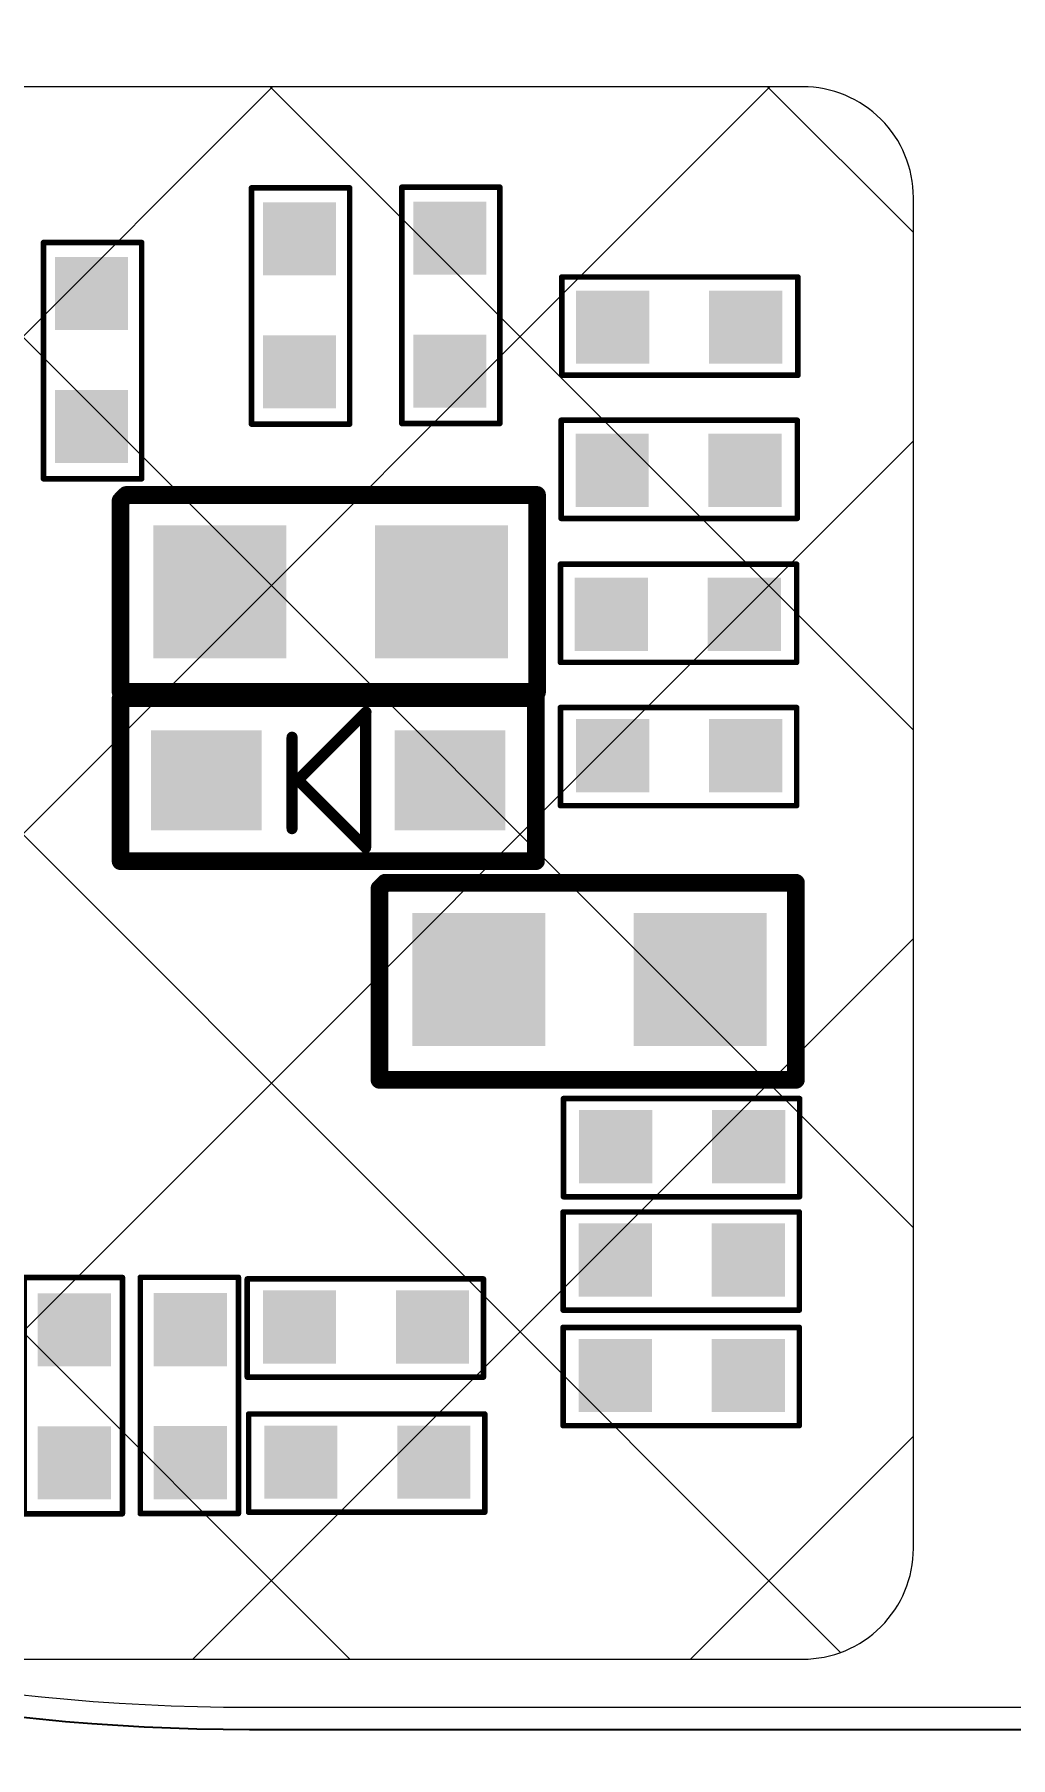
# Model space of a CAD drawing. Header units: millimetres. Extents: x 1167 to 2098, y -78 to 499.
# Drawn here: x 2045.08 to 2049.48, y 286.68 to 294.45 of the extents above; entities that cross this region are included whole.
import ezdxf
from ezdxf.lldxf.tags import DXFTag

# ---------------------------------------------------------------- set-up
doc = ezdxf.new("R2010")
doc.units = ezdxf.units.MM
doc.layers.get('0').update_dxf_attribs({"lineweight": 5})
doc.layers.get('Defpoints').update_dxf_attribs({"lineweight": 5})
for name, color, linetype, lineweight in [('cover lens', 6, 'Continuous', 25), ('DIM', 3, 'Continuous', 5), ('ITO', 2, 'Continuous', 5), ('MFPC', 50, 'Continuous', 5)]:
    doc.layers.add(name, color=color, linetype=linetype, lineweight=lineweight)
for name, color, linetype in [('TOPLAYER', 1, 'Continuous'), ('TOPOVERLAY', 2, 'Continuous'), ('TOPPASTE', 8, 'Continuous'), ('TOPSOLDER', 216, 'Continuous')]:
    doc.layers.add(name, color=color, linetype=linetype)
doc.styles.add('RD', font='ROMAND.shx', dxfattribs={"width": 0.8})
tags = doc.linetypes.add('CENTER', pattern=[0.6, 0.375, -0.075, 0.075, -0.075]).pattern_tags.tags
tags[10:11] = [DXFTag(74, 4), DXFTag(75, 0), DXFTag(340, '0'), DXFTag(46, 1.0), DXFTag(50, 0.0), DXFTag(44, 0.0), DXFTag(45, 0.0)]
tags[8:9] = [DXFTag(74, 4), DXFTag(75, 0), DXFTag(340, '0'), DXFTag(46, 1.0), DXFTag(50, 0.0), DXFTag(44, 0.0), DXFTag(45, 0.0)]
tags[6:7] = [DXFTag(74, 4), DXFTag(75, 0), DXFTag(340, '0'), DXFTag(46, 1.0), DXFTag(50, 0.0), DXFTag(44, 0.0), DXFTag(45, 0.0)]
tags[4:5] = [DXFTag(74, 4), DXFTag(75, 0), DXFTag(340, '0'), DXFTag(46, 1.0), DXFTag(50, 0.0), DXFTag(44, 0.0), DXFTag(45, 0.0)]
doc.dimstyles.new('DIM', dxfattribs={"dimtxt": 1.5, "dimasz": 0.8, "dimexe": 0, "dimexo": 0.5, "dimgap": 0.11, "dimtad": 0, "dimzin": 1, "dimdsep": 46, "dimtxsty": 'RD', "dimcen": 0, "dimclrd": 256, "dimclre": 256, "dimclrt": 256, "dimadec": 0, "dimazin": 0, "dimtm": 1e-09, "dimtfac": 1, "dimtofl": 0, "dimtmove": 0, "dimatfit": 3, "dimfxl": 1, "dimlwe": -1, "dimarcsym": 0})

# ---------------------------------------------------------------- blocks, each defined once
blk = doc.blocks.new('R200N1K-001-PNL-V01-C')
at = {"layer": 'ITO', "color": 1, "linetype": 'CENTER', "lineweight": 0}
blk.add_lwpolyline([(477.6198, 308.9963, -0.414214), (487.1198, 299.4963), (487.1198, 278.9803, -0.414214), (477.6198, 269.4803), (464.5798, 269.4803, -0.414214), (455.0798, 278.9803), (455.0798, 299.4963, -0.414214), (464.5798, 308.9963)], format="xyb", close=True, dxfattribs=at)
blk = doc.blocks.new('0201_4')
at = {"layer": 'TOPLAYER'}
for points in [[(0.164998, -0.165001), (0.164998, 0.165001), (-0.164998, -0.165001), (-0.164998, 0.165001)], [(0.764997, -0.165001), (0.764997, 0.165001), (0.435, -0.165001), (0.435, 0.165001)]]:
    blk.add_solid(points, dxfattribs=at)
at = {"layer": 'TOPOVERLAY', "const_width": 0.025001}
for points in [[(-0.23, -0.217), (-0.23, 0.225999)], [(-0.23, 0.225999), (-0.181, 0.225999)], [(-0.18, 0.225999), (0.836, 0.225999)], [(0.836, -0.217), (0.836, 0.225999)], [(-0.23, -0.217), (0.836, -0.217)]]:
    blk.add_lwpolyline(points, dxfattribs=at)
at = {"layer": 'TOPOVERLAY', "const_width": 0.012499}
for points in [[(-0.23625, 0.225999, 1), (-0.223749, 0.225999, 1)], [(-0.23625, 0.225999, 1), (-0.223749, 0.225999, 1)], [(-0.187251, 0.225999, 1), (-0.174749, 0.225999, 1)], [(-0.186251, 0.225999, 1), (-0.173749, 0.225999, 1)], [(0.829749, 0.225999, 1), (0.842251, 0.225999, 1)], [(0.829749, 0.225999, 1), (0.842251, 0.225999, 1)], [(-0.23625, -0.217, 1), (-0.223749, -0.217, 1)], [(-0.23625, -0.217, 1), (-0.223749, -0.217, 1)], [(0.829749, -0.217, 1), (0.842251, -0.217, 1)], [(0.829749, -0.217, 1), (0.842251, -0.217, 1)]]:
    blk.add_lwpolyline(points, format="xyb", close=True, dxfattribs=at)
at = {"layer": 'TOPPASTE'}
for points in [[(0.164998, -0.165001), (0.164998, 0.165001), (-0.164998, -0.165001), (-0.164998, 0.165001)], [(0.764997, -0.165001), (0.764997, 0.165001), (0.435, -0.165001), (0.435, 0.165001)]]:
    blk.add_solid(points, dxfattribs=at)
at = {"layer": 'TOPSOLDER'}
for points in [[(0.164998, -0.165001), (0.164998, 0.165001), (-0.164998, -0.165001), (-0.164998, 0.165001)], [(0.764997, -0.165001), (0.764997, 0.165001), (0.435, -0.165001), (0.435, 0.165001)]]:
    blk.add_solid(points, dxfattribs=at)
blk = doc.blocks.new('DIODE_SCHOTTKY_14')
at = {"layer": 'TOPLAYER'}
for points in [[(-0.249999, -0.224998), (0.249999, -0.224998), (-0.249999, 0.224998), (0.249999, 0.224998)], [(0.849998, -0.224998), (1.349997, -0.224998), (0.849998, 0.224998), (1.349997, 0.224998)]]:
    blk.add_solid(points, dxfattribs=at)
at = {"layer": 'TOPOVERLAY'}
for points, const_width in [([(-0.387835, 0.364609), (1.486865, 0.364609)], 0.08001), ([(-0.387835, -0.37039), (-0.387835, 0.364609)], 0.08001), ([(1.486865, -0.37039), (1.486865, 0.364609)], 0.08001), ([(0.380865, -0.30639), (0.380865, 0.304251)], 0.05), ([(0.380865, 0.304251), (0.686186, -0.001069)], 0.05), ([(0.713064, -0.19479), (0.713064, 0.218011)], 0.05), ([(0.379265, -0.30799), (0.686186, -0.001069)], 0.05), ([(-0.387835, -0.37039), (1.486865, -0.37039)], 0.08001)]:
    blk.add_lwpolyline(points, dxfattribs=dict(at, const_width=const_width))
for points, const_width in [([(-0.407838, 0.364609, 1), (-0.367833, 0.364609, 1)], 0.040005), ([(-0.407838, 0.364609, 1), (-0.367833, 0.364609, 1)], 0.040005), ([(1.466863, 0.364609, 1), (1.506868, 0.364609, 1)], 0.040005), ([(1.466863, 0.364609, 1), (1.506868, 0.364609, 1)], 0.040005), ([(0.368366, 0.304251, 1), (0.393365, 0.304251, 1)], 0.024999), ([(0.368366, 0.304251, 1), (0.393365, 0.304251, 1)], 0.024999), ([(0.700565, 0.218011, 1), (0.725564, 0.218011, 1)], 0.024999), ([(0.673687, -0.001069, 1), (0.698685, -0.001069, 1)], 0.024999), ([(0.673687, -0.001069, 1), (0.698685, -0.001069, 1)], 0.024999), ([(0.700565, -0.19479, 1), (0.725564, -0.19479, 1)], 0.024999), ([(0.366766, -0.30799, 1), (0.391765, -0.30799, 1)], 0.024999), ([(0.368366, -0.30639, 1), (0.393365, -0.30639, 1)], 0.024999), ([(-0.407838, -0.37039, 1), (-0.367833, -0.37039, 1)], 0.040005), ([(-0.407838, -0.37039, 1), (-0.367833, -0.37039, 1)], 0.040005), ([(1.466863, -0.37039, 1), (1.506868, -0.37039, 1)], 0.040005), ([(1.466863, -0.37039, 1), (1.506868, -0.37039, 1)], 0.040005)]:
    blk.add_lwpolyline(points, format="xyb", close=True, dxfattribs=dict(at, const_width=const_width))
at = {"layer": 'TOPPASTE'}
for points in [[(-0.249999, -0.224998), (0.249999, -0.224998), (-0.249999, 0.224998), (0.249999, 0.224998)], [(0.849998, -0.224998), (1.349997, -0.224998), (0.849998, 0.224998), (1.349997, 0.224998)]]:
    blk.add_solid(points, dxfattribs=at)
at = {"layer": 'TOPSOLDER'}
for points in [[(-0.249999, -0.224998), (0.249999, -0.224998), (-0.249999, 0.224998), (0.249999, 0.224998)], [(0.849998, -0.224998), (1.349997, -0.224998), (0.849998, 0.224998), (1.349997, 0.224998)]]:
    blk.add_solid(points, dxfattribs=at)
blk = doc.blocks.new('0402S_16')
at = {"layer": 'TOPLAYER'}
for points in [[(-0.248054, 0.305189), (-0.848053, 0.305189), (-0.248054, -0.29481), (-0.848053, -0.29481)], [(0.751944, 0.305189), (0.151945, 0.305189), (0.751944, -0.29481), (0.151945, -0.29481)]]:
    blk.add_solid(points, dxfattribs=at)
at = {"layer": 'TOPOVERLAY', "const_width": 0.08001}
for points in [[(-0.979853, 0.457589), (0.899747, 0.457589)], [(-0.979853, -0.431411), (-0.979853, 0.457589)], [(0.899747, -0.406011), (0.899747, 0.457589)], [(0.874347, -0.431411), (0.899747, -0.406011)], [(-0.979853, -0.431411), (0.874347, -0.431411)]]:
    blk.add_lwpolyline(points, dxfattribs=at)
at = {"layer": 'TOPOVERLAY', "const_width": 0.040005}
for points in [[(-0.999856, 0.457589, 1), (-0.959851, 0.457589, 1)], [(-0.999856, 0.457589, 1), (-0.959851, 0.457589, 1)], [(0.879744, 0.457589, 1), (0.919749, 0.457589, 1)], [(0.879744, 0.457589, 1), (0.919749, 0.457589, 1)], [(0.879744, -0.406011, 1), (0.919749, -0.406011, 1)], [(0.879744, -0.406011, 1), (0.919749, -0.406011, 1)], [(-0.999856, -0.431411, 1), (-0.959851, -0.431411, 1)], [(-0.999856, -0.431411, 1), (-0.959851, -0.431411, 1)], [(0.854344, -0.431411, 1), (0.894349, -0.431411, 1)], [(0.854344, -0.431411, 1), (0.894349, -0.431411, 1)]]:
    blk.add_lwpolyline(points, format="xyb", close=True, dxfattribs=at)
at = {"layer": 'TOPPASTE'}
for points in [[(-0.248054, 0.305189), (-0.848053, 0.305189), (-0.248054, -0.29481), (-0.848053, -0.29481)], [(0.751944, 0.305189), (0.151945, 0.305189), (0.751944, -0.29481), (0.151945, -0.29481)]]:
    blk.add_solid(points, dxfattribs=at)
at = {"layer": 'TOPSOLDER'}
for points in [[(-0.248054, 0.305189), (-0.848053, 0.305189), (-0.248054, -0.29481), (-0.848053, -0.29481)], [(0.751944, 0.305189), (0.151945, 0.305189), (0.751944, -0.29481), (0.151945, -0.29481)]]:
    blk.add_solid(points, dxfattribs=at)
blk = doc.blocks.new('0201_19')
at = {"layer": 'TOPLAYER'}
for points in [[(0.164998, -0.165001), (0.164998, 0.165001), (-0.164998, -0.165001), (-0.164998, 0.165001)], [(0.764997, -0.165001), (0.764997, 0.165001), (0.435, -0.165001), (0.435, 0.165001)]]:
    blk.add_solid(points, dxfattribs=at)
at = {"layer": 'TOPOVERLAY', "const_width": 0.025001}
for points in [[(-0.23, 0.225999), (-0.181, 0.225999)], [(-0.23, 0.225999), (-0.23, -0.217)], [(-0.18, 0.225999), (0.836, 0.225999)], [(0.836, 0.225999), (0.836, -0.217)], [(-0.23, -0.217), (0.836, -0.217)]]:
    blk.add_lwpolyline(points, dxfattribs=at)
at = {"layer": 'TOPOVERLAY', "const_width": 0.012499}
for points in [[(-0.23625, 0.225999, 1), (-0.223749, 0.225999, 1)], [(-0.23625, 0.225999, 1), (-0.223749, 0.225999, 1)], [(-0.187251, 0.225999, 1), (-0.174749, 0.225999, 1)], [(-0.186251, 0.225999, 1), (-0.173749, 0.225999, 1)], [(0.829749, 0.225999, 1), (0.842251, 0.225999, 1)], [(0.829749, 0.225999, 1), (0.842251, 0.225999, 1)], [(-0.23625, -0.217, 1), (-0.223749, -0.217, 1)], [(-0.23625, -0.217, 1), (-0.223749, -0.217, 1)], [(0.829749, -0.217, 1), (0.842251, -0.217, 1)], [(0.829749, -0.217, 1), (0.842251, -0.217, 1)]]:
    blk.add_lwpolyline(points, format="xyb", close=True, dxfattribs=at)
at = {"layer": 'TOPPASTE'}
for points in [[(0.164998, -0.165001), (0.164998, 0.165001), (-0.164998, -0.165001), (-0.164998, 0.165001)], [(0.764997, -0.165001), (0.764997, 0.165001), (0.435, -0.165001), (0.435, 0.165001)]]:
    blk.add_solid(points, dxfattribs=at)
at = {"layer": 'TOPSOLDER'}
for points in [[(0.164998, -0.165001), (0.164998, 0.165001), (-0.164998, -0.165001), (-0.164998, 0.165001)], [(0.764997, -0.165001), (0.764997, 0.165001), (0.435, -0.165001), (0.435, 0.165001)]]:
    blk.add_solid(points, dxfattribs=at)
blk = doc.blocks.new('0201_20')
at = {"layer": 'TOPLAYER'}
for points in [[(0.164998, -0.165001), (0.164998, 0.165001), (-0.164998, -0.165001), (-0.164998, 0.165001)], [(0.764997, -0.165001), (0.764997, 0.165001), (0.435, -0.165001), (0.435, 0.165001)]]:
    blk.add_solid(points, dxfattribs=at)
at = {"layer": 'TOPOVERLAY', "const_width": 0.025001}
for points in [[(-0.23, -0.217), (-0.23, 0.225999)], [(-0.181, 0.225999), (-0.23, 0.225999)], [(0.836, 0.225999), (-0.18, 0.225999)], [(0.836, -0.217), (0.836, 0.225999)], [(0.836, -0.217), (-0.23, -0.217)]]:
    blk.add_lwpolyline(points, dxfattribs=at)
at = {"layer": 'TOPOVERLAY', "const_width": 0.012499}
for points in [[(-0.23625, 0.225999, 1), (-0.223749, 0.225999, 1)], [(-0.23625, 0.225999, 1), (-0.223749, 0.225999, 1)], [(-0.187251, 0.225999, 1), (-0.174749, 0.225999, 1)], [(-0.186251, 0.225999, 1), (-0.173749, 0.225999, 1)], [(0.829749, 0.225999, 1), (0.842251, 0.225999, 1)], [(0.829749, 0.225999, 1), (0.842251, 0.225999, 1)], [(-0.23625, -0.217, 1), (-0.223749, -0.217, 1)], [(-0.23625, -0.217, 1), (-0.223749, -0.217, 1)], [(0.829749, -0.217, 1), (0.842251, -0.217, 1)], [(0.829749, -0.217, 1), (0.842251, -0.217, 1)]]:
    blk.add_lwpolyline(points, format="xyb", close=True, dxfattribs=at)
at = {"layer": 'TOPPASTE'}
for points in [[(0.164998, -0.165001), (0.164998, 0.165001), (-0.164998, -0.165001), (-0.164998, 0.165001)], [(0.764997, -0.165001), (0.764997, 0.165001), (0.435, -0.165001), (0.435, 0.165001)]]:
    blk.add_solid(points, dxfattribs=at)
at = {"layer": 'TOPSOLDER'}
for points in [[(0.164998, -0.165001), (0.164998, 0.165001), (-0.164998, -0.165001), (-0.164998, 0.165001)], [(0.764997, -0.165001), (0.764997, 0.165001), (0.435, -0.165001), (0.435, 0.165001)]]:
    blk.add_solid(points, dxfattribs=at)
blk = doc.blocks.new('0201_21')
at = {"layer": 'TOPLAYER'}
for points in [[(0.164998, -0.165001), (0.164998, 0.165001), (-0.164998, -0.165001), (-0.164998, 0.165001)], [(0.764997, -0.165001), (0.764997, 0.165001), (0.435, -0.165001), (0.435, 0.165001)]]:
    blk.add_solid(points, dxfattribs=at)
at = {"layer": 'TOPOVERLAY', "const_width": 0.025001}
for points in [[(-0.23, -0.217), (-0.23, 0.225999)], [(-0.181, 0.225999), (-0.23, 0.225999)], [(0.836, 0.225999), (-0.18, 0.225999)], [(0.836, -0.217), (0.836, 0.225999)], [(0.836, -0.217), (-0.23, -0.217)]]:
    blk.add_lwpolyline(points, dxfattribs=at)
at = {"layer": 'TOPOVERLAY', "const_width": 0.012499}
for points in [[(-0.23625, 0.225999, 1), (-0.223749, 0.225999, 1)], [(-0.23625, 0.225999, 1), (-0.223749, 0.225999, 1)], [(-0.187251, 0.225999, 1), (-0.174749, 0.225999, 1)], [(-0.186251, 0.225999, 1), (-0.173749, 0.225999, 1)], [(0.829749, 0.225999, 1), (0.842251, 0.225999, 1)], [(0.829749, 0.225999, 1), (0.842251, 0.225999, 1)], [(-0.23625, -0.217, 1), (-0.223749, -0.217, 1)], [(-0.23625, -0.217, 1), (-0.223749, -0.217, 1)], [(0.829749, -0.217, 1), (0.842251, -0.217, 1)], [(0.829749, -0.217, 1), (0.842251, -0.217, 1)]]:
    blk.add_lwpolyline(points, format="xyb", close=True, dxfattribs=at)
at = {"layer": 'TOPPASTE'}
for points in [[(0.164998, -0.165001), (0.164998, 0.165001), (-0.164998, -0.165001), (-0.164998, 0.165001)], [(0.764997, -0.165001), (0.764997, 0.165001), (0.435, -0.165001), (0.435, 0.165001)]]:
    blk.add_solid(points, dxfattribs=at)
at = {"layer": 'TOPSOLDER'}
for points in [[(0.164998, -0.165001), (0.164998, 0.165001), (-0.164998, -0.165001), (-0.164998, 0.165001)], [(0.764997, -0.165001), (0.764997, 0.165001), (0.435, -0.165001), (0.435, 0.165001)]]:
    blk.add_solid(points, dxfattribs=at)
blk = doc.blocks.new('0201_24')
at = {"layer": 'TOPLAYER'}
for points in [[(0.164998, -0.165001), (0.164998, 0.165001), (-0.164998, -0.165001), (-0.164998, 0.165001)], [(0.764997, -0.165001), (0.764997, 0.165001), (0.435, -0.165001), (0.435, 0.165001)]]:
    blk.add_solid(points, dxfattribs=at)
at = {"layer": 'TOPOVERLAY', "const_width": 0.025001}
for points in [[(-0.23, -0.217), (-0.23, 0.225999)], [(-0.181, 0.225999), (-0.23, 0.225999)], [(0.836, 0.225999), (-0.18, 0.225999)], [(0.836, -0.217), (0.836, 0.225999)], [(0.836, -0.217), (-0.23, -0.217)]]:
    blk.add_lwpolyline(points, dxfattribs=at)
at = {"layer": 'TOPOVERLAY', "const_width": 0.012499}
for points in [[(-0.23625, 0.225999, 1), (-0.223749, 0.225999, 1)], [(-0.23625, 0.225999, 1), (-0.223749, 0.225999, 1)], [(-0.187251, 0.225999, 1), (-0.174749, 0.225999, 1)], [(-0.186251, 0.225999, 1), (-0.173749, 0.225999, 1)], [(0.829749, 0.225999, 1), (0.842251, 0.225999, 1)], [(0.829749, 0.225999, 1), (0.842251, 0.225999, 1)], [(-0.23625, -0.217, 1), (-0.223749, -0.217, 1)], [(-0.23625, -0.217, 1), (-0.223749, -0.217, 1)], [(0.829749, -0.217, 1), (0.842251, -0.217, 1)], [(0.829749, -0.217, 1), (0.842251, -0.217, 1)]]:
    blk.add_lwpolyline(points, format="xyb", close=True, dxfattribs=at)
at = {"layer": 'TOPPASTE'}
for points in [[(0.164998, -0.165001), (0.164998, 0.165001), (-0.164998, -0.165001), (-0.164998, 0.165001)], [(0.764997, -0.165001), (0.764997, 0.165001), (0.435, -0.165001), (0.435, 0.165001)]]:
    blk.add_solid(points, dxfattribs=at)
at = {"layer": 'TOPSOLDER'}
for points in [[(0.164998, -0.165001), (0.164998, 0.165001), (-0.164998, -0.165001), (-0.164998, 0.165001)], [(0.764997, -0.165001), (0.764997, 0.165001), (0.435, -0.165001), (0.435, 0.165001)]]:
    blk.add_solid(points, dxfattribs=at)
blk = doc.blocks.new('0201_25')
at = {"layer": 'TOPLAYER'}
for points in [[(0.164998, -0.165001), (0.164998, 0.165001), (-0.164998, -0.165001), (-0.164998, 0.165001)], [(0.764997, -0.165001), (0.764997, 0.165001), (0.435, -0.165001), (0.435, 0.165001)]]:
    blk.add_solid(points, dxfattribs=at)
at = {"layer": 'TOPOVERLAY', "const_width": 0.025001}
for points in [[(-0.181, 0.225999), (-0.23, 0.225999)], [(-0.23, -0.217), (-0.23, 0.225999)], [(0.836, 0.225999), (-0.18, 0.225999)], [(0.836, -0.217), (0.836, 0.225999)], [(0.836, -0.217), (-0.23, -0.217)]]:
    blk.add_lwpolyline(points, dxfattribs=at)
at = {"layer": 'TOPOVERLAY', "const_width": 0.012499}
for points in [[(-0.23625, 0.225999, 1), (-0.223749, 0.225999, 1)], [(-0.23625, 0.225999, 1), (-0.223749, 0.225999, 1)], [(-0.187251, 0.225999, 1), (-0.174749, 0.225999, 1)], [(-0.186251, 0.225999, 1), (-0.173749, 0.225999, 1)], [(0.829749, 0.225999, 1), (0.842251, 0.225999, 1)], [(0.829749, 0.225999, 1), (0.842251, 0.225999, 1)], [(-0.23625, -0.217, 1), (-0.223749, -0.217, 1)], [(-0.23625, -0.217, 1), (-0.223749, -0.217, 1)], [(0.829749, -0.217, 1), (0.842251, -0.217, 1)], [(0.829749, -0.217, 1), (0.842251, -0.217, 1)]]:
    blk.add_lwpolyline(points, format="xyb", close=True, dxfattribs=at)
at = {"layer": 'TOPPASTE'}
for points in [[(0.164998, -0.165001), (0.164998, 0.165001), (-0.164998, -0.165001), (-0.164998, 0.165001)], [(0.764997, -0.165001), (0.764997, 0.165001), (0.435, -0.165001), (0.435, 0.165001)]]:
    blk.add_solid(points, dxfattribs=at)
at = {"layer": 'TOPSOLDER'}
for points in [[(0.164998, -0.165001), (0.164998, 0.165001), (-0.164998, -0.165001), (-0.164998, 0.165001)], [(0.764997, -0.165001), (0.764997, 0.165001), (0.435, -0.165001), (0.435, 0.165001)]]:
    blk.add_solid(points, dxfattribs=at)
blk = doc.blocks.new('0201_26')
at = {"layer": 'TOPLAYER'}
for points in [[(0.164998, -0.165001), (0.164998, 0.165001), (-0.164998, -0.165001), (-0.164998, 0.165001)], [(0.764997, -0.165001), (0.764997, 0.165001), (0.435, -0.165001), (0.435, 0.165001)]]:
    blk.add_solid(points, dxfattribs=at)
at = {"layer": 'TOPOVERLAY', "const_width": 0.025001}
for points in [[(-0.181, 0.225999), (-0.23, 0.225999)], [(-0.23, -0.217), (-0.23, 0.225999)], [(0.836, 0.225999), (-0.18, 0.225999)], [(0.836, -0.217), (0.836, 0.225999)], [(0.836, -0.217), (-0.23, -0.217)]]:
    blk.add_lwpolyline(points, dxfattribs=at)
at = {"layer": 'TOPOVERLAY', "const_width": 0.012499}
for points in [[(-0.23625, 0.225999, 1), (-0.223749, 0.225999, 1)], [(-0.23625, 0.225999, 1), (-0.223749, 0.225999, 1)], [(-0.187251, 0.225999, 1), (-0.174749, 0.225999, 1)], [(-0.186251, 0.225999, 1), (-0.173749, 0.225999, 1)], [(0.829749, 0.225999, 1), (0.842251, 0.225999, 1)], [(0.829749, 0.225999, 1), (0.842251, 0.225999, 1)], [(-0.23625, -0.217, 1), (-0.223749, -0.217, 1)], [(-0.23625, -0.217, 1), (-0.223749, -0.217, 1)], [(0.829749, -0.217, 1), (0.842251, -0.217, 1)], [(0.829749, -0.217, 1), (0.842251, -0.217, 1)]]:
    blk.add_lwpolyline(points, format="xyb", close=True, dxfattribs=at)
at = {"layer": 'TOPPASTE'}
for points in [[(0.164998, -0.165001), (0.164998, 0.165001), (-0.164998, -0.165001), (-0.164998, 0.165001)], [(0.764997, -0.165001), (0.764997, 0.165001), (0.435, -0.165001), (0.435, 0.165001)]]:
    blk.add_solid(points, dxfattribs=at)
at = {"layer": 'TOPSOLDER'}
for points in [[(0.164998, -0.165001), (0.164998, 0.165001), (-0.164998, -0.165001), (-0.164998, 0.165001)], [(0.764997, -0.165001), (0.764997, 0.165001), (0.435, -0.165001), (0.435, 0.165001)]]:
    blk.add_solid(points, dxfattribs=at)
blk = doc.blocks.new('0201_27')
at = {"layer": 'TOPLAYER'}
for points in [[(0.164998, -0.165001), (0.164998, 0.165001), (-0.164998, -0.165001), (-0.164998, 0.165001)], [(0.764997, -0.165001), (0.764997, 0.165001), (0.435, -0.165001), (0.435, 0.165001)]]:
    blk.add_solid(points, dxfattribs=at)
at = {"layer": 'TOPOVERLAY', "const_width": 0.025001}
for points in [[(-0.23, 0.225999), (-0.181, 0.225999)], [(-0.23, 0.225999), (-0.23, -0.217)], [(-0.18, 0.225999), (0.836, 0.225999)], [(0.836, 0.225999), (0.836, -0.217)], [(-0.23, -0.217), (0.836, -0.217)]]:
    blk.add_lwpolyline(points, dxfattribs=at)
at = {"layer": 'TOPOVERLAY', "const_width": 0.012499}
for points in [[(-0.23625, 0.225999, 1), (-0.223749, 0.225999, 1)], [(-0.23625, 0.225999, 1), (-0.223749, 0.225999, 1)], [(-0.187251, 0.225999, 1), (-0.174749, 0.225999, 1)], [(-0.186251, 0.225999, 1), (-0.173749, 0.225999, 1)], [(0.829749, 0.225999, 1), (0.842251, 0.225999, 1)], [(0.829749, 0.225999, 1), (0.842251, 0.225999, 1)], [(-0.23625, -0.217, 1), (-0.223749, -0.217, 1)], [(-0.23625, -0.217, 1), (-0.223749, -0.217, 1)], [(0.829749, -0.217, 1), (0.842251, -0.217, 1)], [(0.829749, -0.217, 1), (0.842251, -0.217, 1)]]:
    blk.add_lwpolyline(points, format="xyb", close=True, dxfattribs=at)
at = {"layer": 'TOPPASTE'}
for points in [[(0.164998, -0.165001), (0.164998, 0.165001), (-0.164998, -0.165001), (-0.164998, 0.165001)], [(0.764997, -0.165001), (0.764997, 0.165001), (0.435, -0.165001), (0.435, 0.165001)]]:
    blk.add_solid(points, dxfattribs=at)
at = {"layer": 'TOPSOLDER'}
for points in [[(0.164998, -0.165001), (0.164998, 0.165001), (-0.164998, -0.165001), (-0.164998, 0.165001)], [(0.764997, -0.165001), (0.764997, 0.165001), (0.435, -0.165001), (0.435, 0.165001)]]:
    blk.add_solid(points, dxfattribs=at)
blk = doc.blocks.new('0201_28')
at = {"layer": 'TOPLAYER'}
for points in [[(0.164998, -0.165001), (0.164998, 0.165001), (-0.164998, -0.165001), (-0.164998, 0.165001)], [(0.764997, -0.165001), (0.764997, 0.165001), (0.435, -0.165001), (0.435, 0.165001)]]:
    blk.add_solid(points, dxfattribs=at)
at = {"layer": 'TOPOVERLAY', "const_width": 0.025001}
for points in [[(-0.23, 0.225999), (-0.181, 0.225999)], [(-0.23, 0.225999), (-0.23, -0.217)], [(-0.18, 0.225999), (0.836, 0.225999)], [(0.836, 0.225999), (0.836, -0.217)], [(-0.23, -0.217), (0.836, -0.217)]]:
    blk.add_lwpolyline(points, dxfattribs=at)
at = {"layer": 'TOPOVERLAY', "const_width": 0.012499}
for points in [[(-0.23625, 0.225999, 1), (-0.223749, 0.225999, 1)], [(-0.23625, 0.225999, 1), (-0.223749, 0.225999, 1)], [(-0.187251, 0.225999, 1), (-0.174749, 0.225999, 1)], [(-0.186251, 0.225999, 1), (-0.173749, 0.225999, 1)], [(0.829749, 0.225999, 1), (0.842251, 0.225999, 1)], [(0.829749, 0.225999, 1), (0.842251, 0.225999, 1)], [(-0.23625, -0.217, 1), (-0.223749, -0.217, 1)], [(-0.23625, -0.217, 1), (-0.223749, -0.217, 1)], [(0.829749, -0.217, 1), (0.842251, -0.217, 1)], [(0.829749, -0.217, 1), (0.842251, -0.217, 1)]]:
    blk.add_lwpolyline(points, format="xyb", close=True, dxfattribs=at)
at = {"layer": 'TOPPASTE'}
for points in [[(0.164998, -0.165001), (0.164998, 0.165001), (-0.164998, -0.165001), (-0.164998, 0.165001)], [(0.764997, -0.165001), (0.764997, 0.165001), (0.435, -0.165001), (0.435, 0.165001)]]:
    blk.add_solid(points, dxfattribs=at)
at = {"layer": 'TOPSOLDER'}
for points in [[(0.164998, -0.165001), (0.164998, 0.165001), (-0.164998, -0.165001), (-0.164998, 0.165001)], [(0.764997, -0.165001), (0.764997, 0.165001), (0.435, -0.165001), (0.435, 0.165001)]]:
    blk.add_solid(points, dxfattribs=at)
blk = doc.blocks.new('0201_29')
at = {"layer": 'TOPLAYER'}
for points in [[(0.164998, -0.165001), (0.164998, 0.165001), (-0.164998, -0.165001), (-0.164998, 0.165001)], [(0.764997, -0.165001), (0.764997, 0.165001), (0.435, -0.165001), (0.435, 0.165001)]]:
    blk.add_solid(points, dxfattribs=at)
at = {"layer": 'TOPOVERLAY', "const_width": 0.025001}
for points in [[(-0.23, 0.225999), (-0.181, 0.225999)], [(-0.23, -0.217), (-0.23, 0.225999)], [(-0.18, 0.225999), (0.836, 0.225999)], [(0.836, -0.217), (0.836, 0.225999)], [(-0.23, -0.217), (0.836, -0.217)]]:
    blk.add_lwpolyline(points, dxfattribs=at)
at = {"layer": 'TOPOVERLAY', "const_width": 0.012499}
for points in [[(-0.23625, 0.225999, 1), (-0.223749, 0.225999, 1)], [(-0.23625, 0.225999, 1), (-0.223749, 0.225999, 1)], [(-0.187251, 0.225999, 1), (-0.174749, 0.225999, 1)], [(-0.186251, 0.225999, 1), (-0.173749, 0.225999, 1)], [(0.829749, 0.225999, 1), (0.842251, 0.225999, 1)], [(0.829749, 0.225999, 1), (0.842251, 0.225999, 1)], [(-0.23625, -0.217, 1), (-0.223749, -0.217, 1)], [(-0.23625, -0.217, 1), (-0.223749, -0.217, 1)], [(0.829749, -0.217, 1), (0.842251, -0.217, 1)], [(0.829749, -0.217, 1), (0.842251, -0.217, 1)]]:
    blk.add_lwpolyline(points, format="xyb", close=True, dxfattribs=at)
at = {"layer": 'TOPPASTE'}
for points in [[(0.164998, -0.165001), (0.164998, 0.165001), (-0.164998, -0.165001), (-0.164998, 0.165001)], [(0.764997, -0.165001), (0.764997, 0.165001), (0.435, -0.165001), (0.435, 0.165001)]]:
    blk.add_solid(points, dxfattribs=at)
at = {"layer": 'TOPSOLDER'}
for points in [[(0.164998, -0.165001), (0.164998, 0.165001), (-0.164998, -0.165001), (-0.164998, 0.165001)], [(0.764997, -0.165001), (0.764997, 0.165001), (0.435, -0.165001), (0.435, 0.165001)]]:
    blk.add_solid(points, dxfattribs=at)
blk = doc.blocks.new('0402S_30')
at = {"layer": 'TOPLAYER'}
for points in [[(-0.248054, 0.305189), (-0.848053, 0.305189), (-0.248054, -0.29481), (-0.848053, -0.29481)], [(0.751944, 0.305189), (0.151945, 0.305189), (0.751944, -0.29481), (0.151945, -0.29481)]]:
    blk.add_solid(points, dxfattribs=at)
at = {"layer": 'TOPOVERLAY', "const_width": 0.08001}
for points in [[(-0.979853, 0.457589), (0.899747, 0.457589)], [(-0.979853, -0.431411), (-0.979853, 0.457589)], [(0.899747, -0.406011), (0.899747, 0.457589)], [(0.874347, -0.431411), (0.899747, -0.406011)], [(-0.979853, -0.431411), (0.874347, -0.431411)]]:
    blk.add_lwpolyline(points, dxfattribs=at)
at = {"layer": 'TOPOVERLAY', "const_width": 0.040005}
for points in [[(-0.999856, 0.457589, 1), (-0.959851, 0.457589, 1)], [(-0.999856, 0.457589, 1), (-0.959851, 0.457589, 1)], [(0.879744, 0.457589, 1), (0.919749, 0.457589, 1)], [(0.879744, 0.457589, 1), (0.919749, 0.457589, 1)], [(0.879744, -0.406011, 1), (0.919749, -0.406011, 1)], [(0.879744, -0.406011, 1), (0.919749, -0.406011, 1)], [(-0.999856, -0.431411, 1), (-0.959851, -0.431411, 1)], [(-0.999856, -0.431411, 1), (-0.959851, -0.431411, 1)], [(0.854344, -0.431411, 1), (0.894349, -0.431411, 1)], [(0.854344, -0.431411, 1), (0.894349, -0.431411, 1)]]:
    blk.add_lwpolyline(points, format="xyb", close=True, dxfattribs=at)
at = {"layer": 'TOPPASTE'}
for points in [[(-0.248054, 0.305189), (-0.848053, 0.305189), (-0.248054, -0.29481), (-0.848053, -0.29481)], [(0.751944, 0.305189), (0.151945, 0.305189), (0.751944, -0.29481), (0.151945, -0.29481)]]:
    blk.add_solid(points, dxfattribs=at)
at = {"layer": 'TOPSOLDER'}
for points in [[(-0.248054, 0.305189), (-0.848053, 0.305189), (-0.248054, -0.29481), (-0.848053, -0.29481)], [(0.751944, 0.305189), (0.151945, 0.305189), (0.751944, -0.29481), (0.151945, -0.29481)]]:
    blk.add_solid(points, dxfattribs=at)
blk = doc.blocks.new('0201_31')
at = {"layer": 'TOPLAYER'}
for points in [[(0.164998, -0.165001), (0.164998, 0.165001), (-0.164998, -0.165001), (-0.164998, 0.165001)], [(0.764997, -0.165001), (0.764997, 0.165001), (0.435, -0.165001), (0.435, 0.165001)]]:
    blk.add_solid(points, dxfattribs=at)
at = {"layer": 'TOPOVERLAY', "const_width": 0.025001}
for points in [[(-0.181, 0.225999), (-0.23, 0.225999)], [(-0.23, -0.217), (-0.23, 0.225999)], [(0.836, 0.225999), (-0.18, 0.225999)], [(0.836, -0.217), (0.836, 0.225999)], [(0.836, -0.217), (-0.23, -0.217)]]:
    blk.add_lwpolyline(points, dxfattribs=at)
at = {"layer": 'TOPOVERLAY', "const_width": 0.012499}
for points in [[(-0.23625, 0.225999, 1), (-0.223749, 0.225999, 1)], [(-0.23625, 0.225999, 1), (-0.223749, 0.225999, 1)], [(-0.187251, 0.225999, 1), (-0.174749, 0.225999, 1)], [(-0.186251, 0.225999, 1), (-0.173749, 0.225999, 1)], [(0.829749, 0.225999, 1), (0.842251, 0.225999, 1)], [(0.829749, 0.225999, 1), (0.842251, 0.225999, 1)], [(-0.23625, -0.217, 1), (-0.223749, -0.217, 1)], [(-0.23625, -0.217, 1), (-0.223749, -0.217, 1)], [(0.829749, -0.217, 1), (0.842251, -0.217, 1)], [(0.829749, -0.217, 1), (0.842251, -0.217, 1)]]:
    blk.add_lwpolyline(points, format="xyb", close=True, dxfattribs=at)
at = {"layer": 'TOPPASTE'}
for points in [[(0.164998, -0.165001), (0.164998, 0.165001), (-0.164998, -0.165001), (-0.164998, 0.165001)], [(0.764997, -0.165001), (0.764997, 0.165001), (0.435, -0.165001), (0.435, 0.165001)]]:
    blk.add_solid(points, dxfattribs=at)
at = {"layer": 'TOPSOLDER'}
for points in [[(0.164998, -0.165001), (0.164998, 0.165001), (-0.164998, -0.165001), (-0.164998, 0.165001)], [(0.764997, -0.165001), (0.764997, 0.165001), (0.435, -0.165001), (0.435, 0.165001)]]:
    blk.add_solid(points, dxfattribs=at)
blk = doc.blocks.new('0201_32')
at = {"layer": 'TOPLAYER'}
for points in [[(0.164998, -0.165001), (0.164998, 0.165001), (-0.164998, -0.165001), (-0.164998, 0.165001)], [(0.764997, -0.165001), (0.764997, 0.165001), (0.435, -0.165001), (0.435, 0.165001)]]:
    blk.add_solid(points, dxfattribs=at)
at = {"layer": 'TOPOVERLAY', "const_width": 0.025001}
for points in [[(-0.23, 0.225999), (-0.23, -0.217)], [(-0.181, 0.225999), (-0.23, 0.225999)], [(0.836, 0.225999), (-0.18, 0.225999)], [(0.836, 0.225999), (0.836, -0.217)], [(0.836, -0.217), (-0.23, -0.217)]]:
    blk.add_lwpolyline(points, dxfattribs=at)
at = {"layer": 'TOPOVERLAY', "const_width": 0.012499}
for points in [[(-0.23625, 0.225999, 1), (-0.223749, 0.225999, 1)], [(-0.23625, 0.225999, 1), (-0.223749, 0.225999, 1)], [(-0.187251, 0.225999, 1), (-0.174749, 0.225999, 1)], [(-0.186251, 0.225999, 1), (-0.173749, 0.225999, 1)], [(0.829749, 0.225999, 1), (0.842251, 0.225999, 1)], [(0.829749, 0.225999, 1), (0.842251, 0.225999, 1)], [(-0.23625, -0.217, 1), (-0.223749, -0.217, 1)], [(-0.23625, -0.217, 1), (-0.223749, -0.217, 1)], [(0.829749, -0.217, 1), (0.842251, -0.217, 1)], [(0.829749, -0.217, 1), (0.842251, -0.217, 1)]]:
    blk.add_lwpolyline(points, format="xyb", close=True, dxfattribs=at)
at = {"layer": 'TOPPASTE'}
for points in [[(0.164998, -0.165001), (0.164998, 0.165001), (-0.164998, -0.165001), (-0.164998, 0.165001)], [(0.764997, -0.165001), (0.764997, 0.165001), (0.435, -0.165001), (0.435, 0.165001)]]:
    blk.add_solid(points, dxfattribs=at)
at = {"layer": 'TOPSOLDER'}
for points in [[(0.164998, -0.165001), (0.164998, 0.165001), (-0.164998, -0.165001), (-0.164998, 0.165001)], [(0.764997, -0.165001), (0.764997, 0.165001), (0.435, -0.165001), (0.435, 0.165001)]]:
    blk.add_solid(points, dxfattribs=at)
blk = doc.blocks.new('0201_33')
at = {"layer": 'TOPLAYER'}
for points in [[(0.164998, -0.165001), (0.164998, 0.165001), (-0.164998, -0.165001), (-0.164998, 0.165001)], [(0.764997, -0.165001), (0.764997, 0.165001), (0.435, -0.165001), (0.435, 0.165001)]]:
    blk.add_solid(points, dxfattribs=at)
at = {"layer": 'TOPOVERLAY', "const_width": 0.025001}
for points in [[(-0.23, 0.225999), (-0.23, -0.217)], [(-0.181, 0.225999), (-0.23, 0.225999)], [(0.836, 0.225999), (-0.18, 0.225999)], [(0.836, 0.225999), (0.836, -0.217)], [(0.836, -0.217), (-0.23, -0.217)]]:
    blk.add_lwpolyline(points, dxfattribs=at)
at = {"layer": 'TOPOVERLAY', "const_width": 0.012499}
for points in [[(-0.23625, 0.225999, 1), (-0.223749, 0.225999, 1)], [(-0.23625, 0.225999, 1), (-0.223749, 0.225999, 1)], [(-0.187251, 0.225999, 1), (-0.174749, 0.225999, 1)], [(-0.186251, 0.225999, 1), (-0.173749, 0.225999, 1)], [(0.829749, 0.225999, 1), (0.842251, 0.225999, 1)], [(0.829749, 0.225999, 1), (0.842251, 0.225999, 1)], [(-0.23625, -0.217, 1), (-0.223749, -0.217, 1)], [(-0.23625, -0.217, 1), (-0.223749, -0.217, 1)], [(0.829749, -0.217, 1), (0.842251, -0.217, 1)], [(0.829749, -0.217, 1), (0.842251, -0.217, 1)]]:
    blk.add_lwpolyline(points, format="xyb", close=True, dxfattribs=at)
at = {"layer": 'TOPPASTE'}
for points in [[(0.164998, -0.165001), (0.164998, 0.165001), (-0.164998, -0.165001), (-0.164998, 0.165001)], [(0.764997, -0.165001), (0.764997, 0.165001), (0.435, -0.165001), (0.435, 0.165001)]]:
    blk.add_solid(points, dxfattribs=at)
at = {"layer": 'TOPSOLDER'}
for points in [[(0.164998, -0.165001), (0.164998, 0.165001), (-0.164998, -0.165001), (-0.164998, 0.165001)], [(0.764997, -0.165001), (0.764997, 0.165001), (0.435, -0.165001), (0.435, 0.165001)]]:
    blk.add_solid(points, dxfattribs=at)
blk = doc.blocks.new('0201_34')
at = {"layer": 'TOPLAYER'}
for points in [[(0.164998, -0.165001), (0.164998, 0.165001), (-0.164998, -0.165001), (-0.164998, 0.165001)], [(0.764997, -0.165001), (0.764997, 0.165001), (0.435, -0.165001), (0.435, 0.165001)]]:
    blk.add_solid(points, dxfattribs=at)
at = {"layer": 'TOPOVERLAY', "const_width": 0.025001}
for points in [[(-0.23, -0.217), (-0.23, 0.225999)], [(-0.181, 0.225999), (-0.23, 0.225999)], [(0.836, 0.225999), (-0.18, 0.225999)], [(0.836, -0.217), (0.836, 0.225999)], [(0.836, -0.217), (-0.23, -0.217)]]:
    blk.add_lwpolyline(points, dxfattribs=at)
at = {"layer": 'TOPOVERLAY', "const_width": 0.012499}
for points in [[(-0.23625, 0.225999, 1), (-0.223749, 0.225999, 1)], [(-0.23625, 0.225999, 1), (-0.223749, 0.225999, 1)], [(-0.187251, 0.225999, 1), (-0.174749, 0.225999, 1)], [(-0.186251, 0.225999, 1), (-0.173749, 0.225999, 1)], [(0.829749, 0.225999, 1), (0.842251, 0.225999, 1)], [(0.829749, 0.225999, 1), (0.842251, 0.225999, 1)], [(-0.23625, -0.217, 1), (-0.223749, -0.217, 1)], [(-0.23625, -0.217, 1), (-0.223749, -0.217, 1)], [(0.829749, -0.217, 1), (0.842251, -0.217, 1)], [(0.829749, -0.217, 1), (0.842251, -0.217, 1)]]:
    blk.add_lwpolyline(points, format="xyb", close=True, dxfattribs=at)
at = {"layer": 'TOPPASTE'}
for points in [[(0.164998, -0.165001), (0.164998, 0.165001), (-0.164998, -0.165001), (-0.164998, 0.165001)], [(0.764997, -0.165001), (0.764997, 0.165001), (0.435, -0.165001), (0.435, 0.165001)]]:
    blk.add_solid(points, dxfattribs=at)
at = {"layer": 'TOPSOLDER'}
for points in [[(0.164998, -0.165001), (0.164998, 0.165001), (-0.164998, -0.165001), (-0.164998, 0.165001)], [(0.764997, -0.165001), (0.764997, 0.165001), (0.435, -0.165001), (0.435, 0.165001)]]:
    blk.add_solid(points, dxfattribs=at)
blk = doc.blocks.new('*D172')
at = {"layer": 'Defpoints', "color": 0, "lineweight": 5}
for p in [(2046.8857, 327.3339), (2029.7061, 284.6041), (2047.6467, 284.6041)]:
    blk.add_point(p, dxfattribs=at)
at = {"layer": 'DIM'}
for p, q in [((2046.3857, 327.3339), (2029.7061, 327.3339)), ((2047.1467, 284.6041), (2029.7061, 284.6041))]:
    blk.add_line(p, q, dxfattribs=at)
at = {"layer": 'DIM', "lineweight": -2}
for p, q in [((2029.7061, 326.5339), (2029.7061, 316.1933)), ((2029.7061, 285.4041), (2029.7061, 295.7447))]:
    blk.add_line(p, q, dxfattribs=at)
at = {"layer": 'DIM', "lineweight": 5}
for points in [[(2029.5728, 326.5339), (2029.8394, 326.5339), (2029.7061, 327.3339)], [(2029.5728, 285.4041), (2029.8394, 285.4041), (2029.7061, 284.6041)]]:
    blk.add_solid(points, dxfattribs=at)
at = {"layer": 'DIM', "lineweight": 5, "insert": (2029.7061, 305.969), "char_height": 1.5, "attachment_point": 5, "rotation": 90, "style": 'RD'}
blk.add_mtext('\\A1;42.73±0.2 Sensor OD', dxfattribs=at)
blk = doc.blocks.new('R200N1K-045-CVL-V01-C')
at = {"layer": 'cover lens', "color": 1}
blk.add_lwpolyline([(1733.1899, 291.3502), (1720.1499, 291.3502, -0.414214), (1710.5499, 300.9502), (1710.5499, 321.4662, -0.414214), (1720.1499, 331.0662), (1733.1899, 331.0662, -0.414214), (1742.7899, 321.4662), (1742.7899, 300.9502, -0.414214)], format="xyb", close=True, dxfattribs=at)

msp = doc.modelspace()

# ---------------------------------------------------------------- hatches: boundary and pattern name
at = {"layer": 'MFPC', "lineweight": 5}
h = msp.add_hatch(dxfattribs=at)
h.set_pattern_fill('ANSI37', color=1, scale=0.5, angle=180, style=0)
h.set_pattern_definition([(225, (3423.4918, 566.9829), (1.122532, -1.122532), []), (315, (3423.4918, 566.9829), (1.122532, 1.122532), [])])
edge = h.paths.add_edge_path()
edge.add_arc((2046.4848, 294.6131), 10.2915, 185.26819, 225.58002)
edge.add_arc((2039.6316, 287.6197), 0.5, 225.58002, 270)
edge.add_line((2039.6316, 287.1197), (2048.5439, 287.1197))
edge.add_arc((2048.5439, 287.6197), 0.5, 270, 360)
edge.add_line((2049.0439, 287.6197), (2049.0439, 293.714))
edge.add_arc((2048.5439, 293.714), 0.5, 0, 90)
edge.add_line((2048.5439, 294.214), (2036.7347, 294.214))
edge.add_arc((2036.7347, 293.714), 0.5, 90, 185.26819)

# ---------------------------------------------------------------- linework, layer by layer
at = {"layer": 'MFPC', "color": 1, "lineweight": 5}
msp.add_lwpolyline([(2036.2368, 293.6681, 0.17773), (2039.2817, 287.2626, 0.196283), (2039.6316, 287.1197), (2048.5439, 287.1197, 0.414214), (2049.0439, 287.6197), (2049.0439, 293.714, 0.414214), (2048.5439, 294.214), (2036.7347, 294.214, 0.441408)], format="xyb", close=True, dxfattribs=at)

# ---------------------------------------------------------------- block references
for name, p, rotation in [('0201_27', (2046.2735, 293.5277), 270), ('0201_28', (2046.9518, 293.5307), 270), ('0201_32', (2045.3348, 293.2812), 270), ('0402S_16', (2046.3655, 291.9407), 180), ('DIODE_SCHOTTKY_14', (2046.9526, 291.0846), 180), ('0201_34', (2048.2868, 291.1963), 180), ('0402S_30', (2047.534, 290.191), 180), ('0201_20', (2048.3004, 289.432), 180), ('0201_19', (2048.2989, 288.9203), 180), ('0201_25', (2045.257, 288.0056), 90), ('0201_26', (2045.7806, 288.0065), 90), ('0201_21', (2046.8734, 288.6182), 180), ('0201_29', (2048.2989, 288.3994), 180), ('0201_4', (2046.8795, 288.0086), 180)]:
    msp.add_blockref(name, p, dxfattribs=dict(rotation=rotation))
for name, p in [('0201_33', (2047.6868, 293.1293)), ('0201_31', (2047.6839, 292.4833)), ('0201_24', (2047.6808, 291.8339))]:
    msp.add_blockref(name, p)
at = {"layer": 'DIM', "color": 3, "lineweight": 5}
msp.add_blockref('R200N1K-045-CVL-V01-C', (325.8982, -4.5488), dxfattribs=at)
at = {"layer": 'ITO', "lineweight": 5}
msp.add_blockref('R200N1K-001-PNL-V01-C', (1581.4683, 17.4211), dxfattribs=at)

# ---------------------------------------------------------------- dimensions: what is measured, and where the dimension line sits
at = {"layer": 'DIM', "color": 3, "lineweight": 5}
dim = msp.add_linear_dim(base=(2029.7061, 284.6041), p1=(2046.8857, 327.3339), p2=(2047.6467, 284.6041), angle=90, text='<> Sensor OD', dimstyle='DIM', override={"dimgap": 0.11, "dimtol": 1, "dimlim": 0, "dimtp": 0.2, "dimtm": 0.2, "dimtfac": 1, "dimtdec": 3, "dimtolj": 1}, dxfattribs=at)
dim.commit()
dim.dimension.update_dxf_attribs({"geometry": '*D172', "text_midpoint": (2029.7061, 305.969)})

doc.saveas('drawing.dxf')
